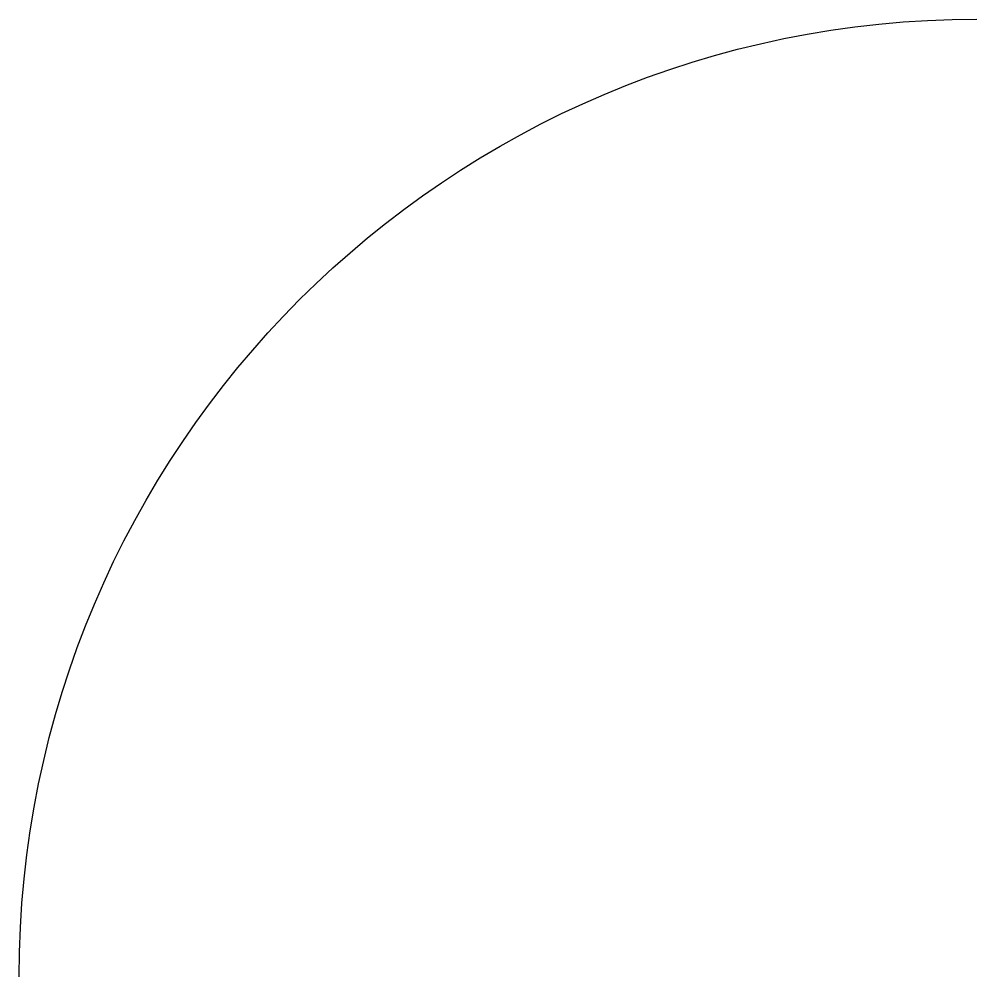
# Model space of a CAD drawing. Header units: millimetres. Extents: x 40 to 50, y 0 to 10.
import ezdxf

# ---------------------------------------------------------------- set-up
doc = ezdxf.new("R2010")
doc.units = ezdxf.units.MM

# ---------------------------------------------------------------- blocks, each defined once
blk = doc.blocks.new('ARCBLK')
blk.add_arc((0, 0), 10, 0, 90)

msp = doc.modelspace()

# ---------------------------------------------------------------- block references
at = {"xscale": -1}
msp.add_blockref('ARCBLK', (50, 0), dxfattribs=at)

doc.saveas('drawing.dxf')
